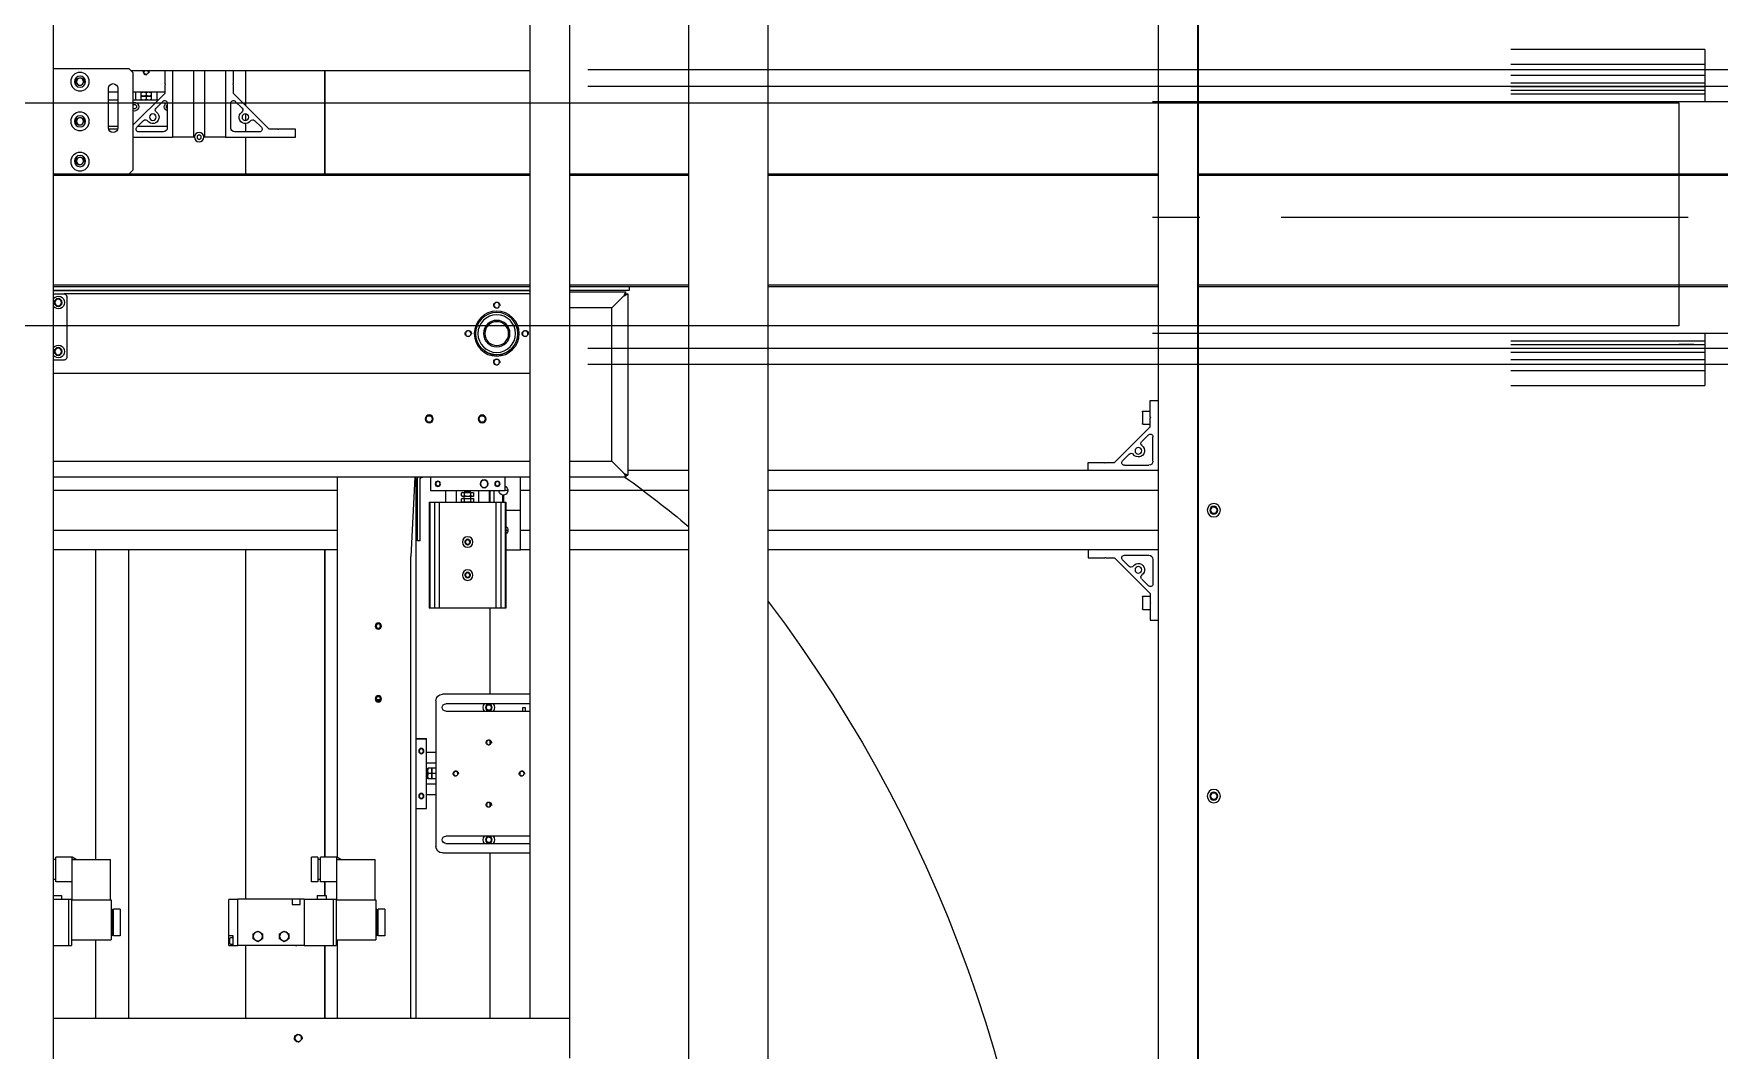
# Model space of a CAD drawing. Header units: millimetres. Extents: x -1052 to 3351, y 0 to 2015.
# Drawn here: x -214.73 to -195.89, y 1726.64 to 1738 of the extents above; entities that cross this region are included whole.
import ezdxf

# ---------------------------------------------------------------- set-up
doc = ezdxf.new("R2010")
doc.units = ezdxf.units.MM
doc.linetypes.add('CENTER', pattern=[2, 1.25, -0.25, 0.25, -0.25])
for name, color, linetype, lineweight in [('85DTD-20SOLIDLINE！实线层', 7, 'Continuous', 18), ('85DTD-21SOLIDLINE！实线层', 7, 'Continuous', 18), ('_-J_NJSOLIDLINE！实线层', 7, 'Continuous', 18), ('_4V210-08_BY_SOLIDLINE！实线层', 7, 'Continuous', 18), ('_SC-40X50__0___C_1SOLIDLINE！实线层', 7, 'Continuous', 18), ('_TN16-30_-_30_BSOLIDLINE！实线层', 7, 'Continuous', 18), ('_TN16-30_FPSOLIDLINE！实线层', 7, 'Continuous', 18), ('_TN16-50_-_50_BSOLIDLINE！实线层', 7, 'Continuous', 18), ('_TN16-50_FPSOLIDLINE！实线层', 7, 'Continuous', 18), ('_TN20-150_-_150_BSOLIDLINE！实线层', 7, 'Continuous', 18), ('_TN20-150_FPSOLIDLINE！实线层', 7, 'Continuous', 18), ('_TR16-2020_BSOLIDLINE！实线层', 7, 'Continuous', 18), ('_TR16-20_FRSOLIDLINE！实线层', 7, 'Continuous', 18), ('AM_6', 2, 'Continuous', 35), ('AM_CL', 7, 'Continuous', 15), ('CPJG-A-2SOLIDLINE！实线层', 7, 'Continuous', 18), ('CPJG-A-3SOLIDLINE！实线层', 7, 'Continuous', 18), ('CWJG-C0-00000-1SOLIDLINE！实线层', 7, 'Continuous', 18), ('DBJXZT-12SOLIDLINE！实线层', 7, 'Continuous', 18), ('DBJXZT-13SOLIDLINE！实线层', 7, 'Continuous', 18), ('DBJXZT-8SOLIDLINE！实线层', 7, 'Continuous', 18), ('GB_P_6_60X30_L_8SOLIDLINE！实线层', 7, 'Continuous', 18), ('HCJ_RECTANGULAR_TUSOLIDLINE！实线层', 7, 'Continuous', 18), ('HCJ_SQUARE_TUBE_93SOLIDLINE！实线层', 7, 'Continuous', 18), ('HCJ_SQUARE_TUBE_94SOLIDLINE！实线层', 7, 'Continuous', 18), ('ISO4014-M4X25-5_6SOLIDLINE！实线层', 7, 'Continuous', 18), ('ISO4762-M4X25-8_8SOLIDLINE！实线层', 7, 'Continuous', 18), ('ISO4762-M5X8-8_8SOLIDLINE！实线层', 7, 'Continuous', 18), ('ISO4762-M6X10-8_8SOLIDLINE！实线层', 7, 'Continuous', 18), ('ISO4762-M6X12-8_8SOLIDLINE！实线层', 7, 'Continuous', 18), ('LMFL-20SOLIDLINE！实线层', 7, 'Continuous', 18), ('M8-B25SOLIDLINE！实线层', 7, 'Continuous', 18), ('QZDB-3-1BSOLIDLINE！实线层', 7, 'Continuous', 18), ('QZDBHC-1SOLIDLINE！实线层', 7, 'Continuous', 18), ('QZDBHC-2-7-1SOLIDLINE！实线层', 7, 'Continuous', 18), ('QZDBHC-2-7-2-ASOLIDLINE！实线层', 7, 'Continuous', 18), ('QZDBHC_02-2SOLIDLINE！实线层', 7, 'Continuous', 18), ('QZDBJ-DX-1SOLIDLINE！实线层', 7, 'Continuous', 18), ('QZDBJ-DX-2SOLIDLINE！实线层', 7, 'Continuous', 18), ('QZDBJ-DX-3SOLIDLINE！实线层', 7, 'Continuous', 18), ('QZDBJ-DX-4SOLIDLINE！实线层', 7, 'Continuous', 18), ('拦截胶-GK_1SOLIDLINE！实线层', 7, 'Continuous', 18), ('角铝53-53SOLIDLINE！实线层', 7, 'Continuous', 18)]:
    doc.layers.add(name, color=color, linetype=linetype, lineweight=lineweight)
doc.layers.add('@ New Renovation', color=7, linetype='Continuous')

# ---------------------------------------------------------------- blocks, each defined once
blk = doc.blocks.new('*X870')
at = {"layer": '85DTD-20SOLIDLINE！实线层', "color": 7, "linetype": 'Continuous'}
for p, q in [((-4661.1, -140.7), (-4661.1, 219.3)), ((-4578.1, -140.7), (-4578.1, 219.3)), ((-4661.1, -260.7), (-4661.1, -170.7)), ((-4578.1, -260.7), (-4578.1, -170.7)), ((-4661.1, -615.7), (-4661.1, -320.7)), ((-4578.1, -615.7), (-4578.1, -320.7)), ((-4661.1, -1616.2), (-4661.1, -645.7)), ((-4578.1, -1616.2), (-4578.1, -645.7))]:
    blk.add_line(p, q, dxfattribs=at)
at = {"layer": '85DTD-21SOLIDLINE！实线层', "color": 7, "linetype": 'Continuous'}
for p, q in [((-4662.1, -140.7), (-4662.1, 162.3)), ((-4662.1, -260.7), (-4662.1, -170.7)), ((-4577.1, -215.7), (-4577.1, -260.7)), ((-4662.1, -615.7), (-4662.1, -320.7)), ((-4577.1, -320.7), (-4577.1, -615.7)), ((-4662.1, -1295.7), (-4662.1, -645.7)), ((-4577.1, -645.7), (-4577.1, -1295.7))]:
    blk.add_line(p, q, dxfattribs=at)
at = {"layer": '@ New Renovation', "color": 0, "linetype": 'Continuous'}
for p, q in [((-4423.1, 4.8), (-4423.1, 219.3)), ((-4393.1, 219.3), (-4393.1, 4.8)), ((-4423.1, -260.7), (-4423.1, -170.7)), ((-4393.1, -170.7), (-4393.1, -260.7)), ((-4423.1, -615.7), (-4423.1, -320.7)), ((-4393.1, -320.7), (-4393.1, -615.7))]:
    blk.add_line(p, q, dxfattribs=at)
for centre, radius, start, end in [((-3809.1, 234.3), 767.6, 215.6061, 220.1649), ((-3707.6, 511.8), 1045.1, 232.8141, 306.1785)]:
    blk.add_arc(centre, radius, start, end, dxfattribs=at)
at = {"layer": '_-J_NJSOLIDLINE！实线层', "color": 7, "linetype": 'Continuous'}
for p, q in [((-4259.1, -135.2), (-4256.3, -135.2)), ((-4259.1, -135.2), (-4259.1, -137.2)), ((-4259.1, -137.2), (-4256.3, -137.2))]:
    blk.add_line(p, q, dxfattribs=at)
for centre, radius, start, end in [((-4739.1, 149.3), 2.25, 104.1877, 116.4077), ((-4740.1, 150), 1.5, 72.6013, 89.9916)]:
    blk.add_arc(centre, radius, start, end, dxfattribs=at)
at = {"layer": '_4V210-08_BY_SOLIDLINE！实线层', "color": 7, "linetype": 'Continuous'}
for p, q in [((-4127.3, 217.5), (-4145.9, 217.5)), ((-4145.9, 205.2), (-4145.9, 217.5)), ((-4144.1, 217.5), (-4144.1, 219.3)), ((-4129.1, 217.5), (-4129.1, 219.3)), ((-4127.3, 205.2), (-4127.3, 217.5)), ((-4117, 219.3), (-4117, 213.2)), ((-4114, 207.9), (-4114, 219.3)), ((-4079.2, 219.3), (-4079.2, 207.9)), ((-4113.6, 205.2), (-4145.9, 205.2)), ((-4144.1, 202.1), (-4145.9, 205.2)), ((-4144.1, 205.2), (-4144.1, 176.2)), ((-4117, 213.2), (-4114, 213.2)), ((-4114, 207.9), (-4079.2, 207.9)), ((-4113.9, 205.7), (-4113.9, 207.9)), ((-4113.9, 205.7), (-4079.3, 205.7)), ((-4113.6, 205.7), (-4113.6, 175.7)), ((-4083.4, 205.7), (-4083.4, 175.7)), ((-4079.3, 207.9), (-4079.3, 205.7)), ((-4113.6, 176.2), (-4144.1, 176.2)), ((-4113.6, 175.7), (-4083.4, 175.7)), ((-4106.6, 174.9), (-4106.6, 175.7)), ((-4106.6, 174.9), (-4086.6, 174.9)), ((-4086.6, 173.9), (-4106.6, 173.9)), ((-4106.6, 169), (-4106.6, 173.9)), ((-4106.6, 169), (-4086.6, 169)), ((-4104.1, 173.9), (-4104.1, 174.9)), ((-4089.1, 173.9), (-4089.1, 174.9)), ((-4086.6, 174.9), (-4086.6, 175.7)), ((-4086.6, 169), (-4086.6, 173.9)), ((-4079.1, 79.9), (-4114.1, 79.9)), ((-4114.1, 29.9), (-4114.1, 79.9)), ((-4079.2, 86.8), (-4114, 86.8)), ((-4114, 79.9), (-4114, 86.8)), ((-4086.6, 83.5), (-4086.6, 86.8)), ((-4079.2, 83.5), (-4086.6, 83.5)), ((-4085.3, 83.5), (-4085.3, 84.3)), ((-4080.5, 86), (-4084.7, 86)), ((-4079.9, 83.5), (-4079.9, 84.3)), ((-4079.2, 86.8), (-4079.2, 79.9)), ((-4079.1, 29.9), (-4079.1, 79.9)), ((-4114.1, 38.9), (-4110.1, 38.9)), ((-4110.1, 38.9), (-4110.1, 32.9)), ((-4110.1, 32.9), (-4114.1, 32.9)), ((-4114.1, 29.9), (-4079.1, 29.9)), ((-4114, 7.9), (-4114, 29.9)), ((-4079.2, 29.9), (-4079.2, 7.9)), ((-4079.1, 36.5), (-4079.1, 35.3)), ((-4127.3, 24.4), (-4145.9, 24.4)), ((-4145.9, 19.5), (-4145.9, 24.4)), ((-4145.9, 19.5), (-4127.3, 19.5)), ((-4127.3, 17.5), (-4145.9, 17.5)), ((-4145.9, 5.2), (-4145.9, 17.5)), ((-4144.1, 17.5), (-4144.1, 19.5)), ((-4129.1, 17.5), (-4129.1, 19.5)), ((-4127.3, 19.5), (-4127.3, 24.4)), ((-4127.3, 5.2), (-4127.3, 17.5)), ((-4117, 20), (-4114, 20)), ((-4117, 20), (-4117, 13.2)), ((-4117, 13.2), (-4114, 13.2)), ((-4113.6, 5.2), (-4145.9, 5.2)), ((-4144.1, 2.1), (-4145.9, 5.2)), ((-4144.1, 5.2), (-4144.1, -23.8)), ((-4114, 7.9), (-4079.2, 7.9)), ((-4113.9, 5.7), (-4113.9, 7.9)), ((-4113.9, 5.7), (-4079.3, 5.7)), ((-4113.6, 5.7), (-4113.6, -24.3)), ((-4083.4, 5.7), (-4083.4, -24.3)), ((-4079.3, 7.9), (-4079.3, 5.7)), ((-4113.6, -23.8), (-4144.1, -23.8)), ((-4113.6, -24.3), (-4083.4, -24.3)), ((-4106.6, -25.1), (-4106.6, -24.3)), ((-4106.6, -25.1), (-4086.6, -25.1)), ((-4104.1, -26.1), (-4104.1, -25.1)), ((-4089.1, -26.1), (-4089.1, -25.1)), ((-4086.6, -25.1), (-4086.6, -24.3)), ((-4086.6, -26.1), (-4106.6, -26.1)), ((-4106.6, -31), (-4106.6, -26.1)), ((-4106.6, -31), (-4086.6, -31)), ((-4086.6, -31), (-4086.6, -26.1))]:
    blk.add_line(p, q, dxfattribs=at)
for start, end in [(140.9772, 180), (0, 39.0228)]:
    blk.add_arc((-4082.6, 84.3), 2.7, start, end, dxfattribs=at)
at = {"layer": '_SC-40X50__0___C_1SOLIDLINE！实线层', "color": 7, "linetype": 'Continuous'}
for p, q in [((-4571.6, 219.3), (-4571.6, 211.3)), ((-4521.6, 211.3), (-4521.6, 219.3)), ((-4569.6, 209.3), (-4523.6, 209.3))]:
    blk.add_line(p, q, dxfattribs=at)
for centre, radius in [((-4565.1, 215.8), 3), ((-4565.1, 215.8), 2.46), ((-4528.1, 215.8), 3), ((-4528.1, 215.8), 2.46)]:
    blk.add_circle(centre, radius, dxfattribs=at)
for centre, radius, start, end in [((-4565.1, 215.8), 4.75, 132.47, 47.5127), ((-4528.1, 215.8), 4.75, 132.47, 47.5127), ((-4569.6, 211.3), 2, 180, 270), ((-4523.6, 211.3), 2, 270, 0)]:
    blk.add_arc(centre, radius, start, end, dxfattribs=at)
at = {"layer": '_TN16-30_-_30_BSOLIDLINE！实线层', "color": 7, "linetype": 'Continuous'}
for p, q in [((-4205.1, -63.7), (-4213.1, -63.7)), ((-4213.1, -69.7), (-4213.1, -63.7)), ((-4211.1, -62.7), (-4211.6, -63.2)), ((-4206.6, -63.2), (-4211.6, -63.2)), ((-4211.6, -63.7), (-4211.6, -63.2)), ((-4207.1, -62.7), (-4206.6, -63.2)), ((-4206.6, -63.7), (-4206.6, -63.2)), ((-4205.1, -69.7), (-4205.1, -63.7)), ((-4205.1, -66.7), (-4213.1, -66.7)), ((-4209.1, -66.3), (-4209.1, -64.1)), ((-4209.1, -69.3), (-4209.1, -67.1))]:
    blk.add_line(p, q, dxfattribs=at)
for points in [[(-4211.1, -63.7), (-4211.8, -63.7), (-4212.4, -63.8), (-4213.1, -64.1)], [(-4209.1, -64.1), (-4209.7, -63.8), (-4210.4, -63.7), (-4211.1, -63.7)], [(-4207.1, -63.7), (-4207.8, -63.7), (-4208.4, -63.8), (-4209.1, -64.1)], [(-4205.1, -64.1), (-4205.7, -63.8), (-4206.4, -63.7), (-4207.1, -63.7)], [(-4213.1, -66.3), (-4212.4, -66.6), (-4211.8, -66.7), (-4211.1, -66.7)], [(-4211.1, -66.7), (-4211.8, -66.7), (-4212.4, -66.8), (-4213.1, -67.1)], [(-4213.1, -69.3), (-4212.4, -69.6), (-4211.8, -69.7), (-4211.1, -69.7)], [(-4211.1, -66.7), (-4210.4, -66.7), (-4209.7, -66.6), (-4209.1, -66.3)], [(-4209.1, -67.1), (-4209.7, -66.8), (-4210.4, -66.7), (-4211.1, -66.7)], [(-4211.1, -69.7), (-4210.4, -69.7), (-4209.7, -69.6), (-4209.1, -69.3)], [(-4209.1, -66.3), (-4208.4, -66.6), (-4207.8, -66.7), (-4207.1, -66.7)], [(-4207.1, -66.7), (-4207.8, -66.7), (-4208.4, -66.8), (-4209.1, -67.1)], [(-4209.1, -69.3), (-4208.4, -69.6), (-4207.8, -69.7), (-4207.1, -69.7)], [(-4207.1, -66.7), (-4206.4, -66.7), (-4205.7, -66.6), (-4205.1, -66.3)], [(-4205.1, -67.1), (-4205.7, -66.8), (-4206.4, -66.7), (-4207.1, -66.7)], [(-4207.1, -69.7), (-4206.4, -69.7), (-4205.7, -69.6), (-4205.1, -69.3)]]:
    blk.add_open_spline(points, degree=3, dxfattribs=at)
at = {"layer": '_TN16-30_FPSOLIDLINE！实线层', "color": 7, "linetype": 'Continuous'}
for p, q in [((-4235.6, -54.7), (-4235.6, -62.7)), ((-4182.6, -62.7), (-4235.6, -62.7)), ((-4182.8, -54.7), (-4235.4, -54.7)), ((-4235.4, -54.7), (-4235.4, -62.7)), ((-4225.1, -69.7), (-4225.1, -62.7)), ((-4217.1, -69.7), (-4217.1, -62.7)), ((-4201.1, -69.7), (-4201.1, -62.7)), ((-4193.1, -69.7), (-4193.1, -62.7)), ((-4182.8, -54.7), (-4182.8, -62.7)), ((-4182.6, -54.7), (-4182.6, -62.7))]:
    blk.add_line(p, q, dxfattribs=at)
for centre, radius in [((-4226.1, -58.7), 2), ((-4226.1, -58.7), 1.62), ((-4192.1, -58.7), 2), ((-4192.1, -58.7), 1.62)]:
    blk.add_circle(centre, radius, dxfattribs=at)
at = {"layer": '_TN16-50_-_50_BSOLIDLINE！实线层', "color": 7, "linetype": 'Continuous'}
for p, q in [((-4724, 153.3), (-4718.1, 153.3)), ((-4721.1, 145.3), (-4721.1, 153.3)), ((-4718.1, 145.3), (-4724.1, 145.3)), ((-4723.7, 149.3), (-4721.4, 149.3)), ((-4720.7, 149.3), (-4718.4, 149.3))]:
    blk.add_line(p, q, dxfattribs=at)
for centre, radius, start, end in [((-4718.2, 151.4), 5.87, 187.1713, 190.457), ((-4718.2, 147.2), 5.86, 169.5542, 172.8503)]:
    blk.add_arc(centre, radius, start, end, dxfattribs=at)
for points in [[(-4723.7, 153.3), (-4723.9, 152.8), (-4724, 152.2), (-4724.1, 151.6)], [(-4721.1, 151.3), (-4721.1, 152), (-4721.2, 152.7), (-4721.4, 153.3)], [(-4720.7, 153.3), (-4720.9, 152.7), (-4721.1, 152), (-4721.1, 151.3)], [(-4718.1, 151.3), (-4718.1, 152), (-4718.2, 152.7), (-4718.4, 153.3)], [(-4724.1, 147), (-4724, 146.4), (-4723.9, 145.8), (-4723.7, 145.3)], [(-4724, 150.3), (-4723.9, 150), (-4723.8, 149.6), (-4723.7, 149.3)], [(-4723.7, 149.3), (-4723.8, 149), (-4723.9, 148.6), (-4724, 148.3)], [(-4721.4, 149.3), (-4721.2, 149.9), (-4721.1, 150.6), (-4721.1, 151.3)], [(-4721.1, 147.3), (-4721.1, 148), (-4721.2, 148.7), (-4721.4, 149.3)], [(-4721.4, 145.3), (-4721.2, 145.9), (-4721.1, 146.6), (-4721.1, 147.3)], [(-4721.1, 151.3), (-4721.1, 150.6), (-4720.9, 149.9), (-4720.7, 149.3)], [(-4720.7, 149.3), (-4720.9, 148.7), (-4721.1, 148), (-4721.1, 147.3)], [(-4721.1, 147.3), (-4721.1, 146.6), (-4720.9, 145.9), (-4720.7, 145.3)], [(-4718.4, 149.3), (-4718.2, 149.9), (-4718.1, 150.6), (-4718.1, 151.3)], [(-4718.1, 147.3), (-4718.1, 148), (-4718.2, 148.7), (-4718.4, 149.3)], [(-4718.4, 145.3), (-4718.2, 145.9), (-4718.1, 146.6), (-4718.1, 147.3)]]:
    blk.add_open_spline(points, degree=3, dxfattribs=at)
at = {"layer": '_TN16-50_FPSOLIDLINE！实线层', "color": 7, "linetype": 'Continuous'}
for p, q in [((-4724.1, 157.3), (-4718.1, 157.3)), ((-4724.1, 141.3), (-4718.1, 141.3))]:
    blk.add_line(p, q, dxfattribs=at)
blk.add_arc((-4713.1, 132.3), 1.62, 38.1963, 141.8037, dxfattribs=at)
at = {"layer": '_TN20-150_-_150_BSOLIDLINE！实线层', "color": 7, "linetype": 'Continuous'}
blk.add_line((-4265.1, -24.7), (-4265.1, -27.7), dxfattribs=at)
at = {"layer": '_TN20-150_FPSOLIDLINE！实线层', "color": 7, "linetype": 'Continuous'}
for centre, radius in [((-4320.6, -26.2), 2), ((-4320.6, -26.2), 1.62), ((-4265.6, -26.2), 2), ((-4265.6, -26.2), 1.62)]:
    blk.add_circle(centre, radius, dxfattribs=at)
at = {"layer": '_TR16-2020_BSOLIDLINE！实线层', "color": 7, "linetype": 'Continuous'}
for p, q in [((-4414.1, -64.7), (-4334.1, -64.7)), ((-4414.1, -64.7), (-4414.1, -122.7)), ((-4414.1, -65.2), (-4334.1, -65.2)), ((-4334.1, -68.8), (-4414.1, -68.8)), ((-4414.1, -72.2), (-4334.1, -72.2)), ((-4334.1, -122.7), (-4334.1, -64.7)), ((-4421.6, -89.7), (-4421.2, -89.1)), ((-4418.9, -89.1), (-4421.2, -89.1)), ((-4418.6, -89.7), (-4418.9, -89.1)), ((-4417.1, -89.7), (-4416.7, -89.1)), ((-4414.4, -89.1), (-4416.7, -89.1)), ((-4414.1, -89.7), (-4414.4, -89.1)), ((-4423.1, -92), (-4422.6, -91.5)), ((-4423.1, -95.4), (-4422.6, -95.9)), ((-4421.6, -91.5), (-4422.6, -91.5)), ((-4422.6, -91.5), (-4422.6, -95.9)), ((-4421.6, -95.9), (-4422.6, -95.9)), ((-4421.6, -89.7), (-4421.6, -97.7)), ((-4421.6, -97.7), (-4421.2, -98.3)), ((-4418.9, -91.4), (-4421.2, -91.4)), ((-4418.9, -96), (-4421.2, -96)), ((-4418.9, -98.3), (-4421.2, -98.3)), ((-4418.6, -97.7), (-4418.9, -98.3)), ((-4418.6, -97.7), (-4418.6, -89.7)), ((-4417.1, -91.2), (-4418.6, -91.2)), ((-4417.1, -96.2), (-4418.6, -96.2)), ((-4417.1, -89.7), (-4417.1, -97.7)), ((-4417.1, -97.7), (-4416.7, -98.3)), ((-4414.4, -91.4), (-4416.7, -91.4)), ((-4414.4, -96), (-4416.7, -96)), ((-4414.4, -98.3), (-4416.7, -98.3)), ((-4414.1, -97.7), (-4414.4, -98.3)), ((-4334.1, -115.3), (-4414.1, -115.3)), ((-4414.1, -118.7), (-4334.1, -118.7)), ((-4414.1, -122.2), (-4334.1, -122.2)), ((-4414.1, -122.7), (-4334.1, -122.7))]:
    blk.add_line(p, q, dxfattribs=at)
for centre, radius in [((-4384.1, -93.7), 4), ((-4384.1, -93.7), 2.07), ((-4359.1, -93.7), 4), ((-4359.1, -93.7), 2.07)]:
    blk.add_circle(centre, radius, dxfattribs=at)
for points in [[(-4421.2, -89.1), (-4421.3, -89.3), (-4421.4, -89.5), (-4421.5, -89.7)], [(-4416.7, -89.1), (-4416.8, -89.3), (-4416.9, -89.5), (-4417, -89.7)], [(-4421.5, -89.7), (-4421.5, -89.9), (-4421.6, -90), (-4421.6, -90.2)], [(-4421.2, -91.4), (-4421.4, -92.1), (-4421.6, -92.9), (-4421.6, -93.7)], [(-4421.6, -93.7), (-4421.6, -94.5), (-4421.4, -95.3), (-4421.2, -96)], [(-4418.6, -93.7), (-4418.6, -92.9), (-4418.7, -92.1), (-4418.9, -91.4)], [(-4418.9, -96), (-4418.7, -95.3), (-4418.6, -94.5), (-4418.6, -93.7)], [(-4418.9, -98.3), (-4418.8, -98.1), (-4418.7, -97.9), (-4418.7, -97.7)], [(-4418.7, -97.7), (-4418.6, -97.6), (-4418.6, -97.4), (-4418.6, -97.2)], [(-4417, -89.7), (-4417, -89.9), (-4417.1, -90), (-4417.1, -90.2)], [(-4416.7, -91.4), (-4416.9, -92.1), (-4417.1, -92.9), (-4417.1, -93.7)], [(-4417.1, -93.7), (-4417.1, -94.5), (-4416.9, -95.3), (-4416.7, -96)], [(-4414.1, -93.7), (-4414.1, -92.9), (-4414.2, -92.1), (-4414.4, -91.4)], [(-4414.4, -96), (-4414.2, -95.3), (-4414.1, -94.5), (-4414.1, -93.7)], [(-4414.4, -98.3), (-4414.3, -98.1), (-4414.2, -97.9), (-4414.2, -97.7)], [(-4414.2, -97.7), (-4414.1, -97.6), (-4414.1, -97.4), (-4414.1, -97.2)]]:
    blk.add_open_spline(points, degree=3, dxfattribs=at)
for points, knots in [([(-4418.6, -90.2), (-4418.6, -89.9), (-4418.7, -89.5), (-4418.9, -89.2), (-4418.9, -89.1)], [0, 0, 0, 0, 0.899825, 1.220885, 1.220885, 1.220885, 1.220885]), ([(-4414.1, -90.2), (-4414.1, -89.9), (-4414.2, -89.5), (-4414.4, -89.2), (-4414.4, -89.1)], [0, 0, 0, 0, 0.899825, 1.220885, 1.220885, 1.220885, 1.220885]), ([(-4421.6, -90.2), (-4421.6, -90.5), (-4421.5, -90.9), (-4421.3, -91.3), (-4421.2, -91.4)], [0, 0, 0, 0, 0.899825, 1.220885, 1.220885, 1.220885, 1.220885]), ([(-4421.2, -96), (-4421.3, -96.1), (-4421.5, -96.5), (-4421.6, -96.9), (-4421.6, -97.2)], [0, 0, 0, 0, 0.321093, 1.220909, 1.220909, 1.220909, 1.220909]), ([(-4421.6, -97.2), (-4421.6, -97.5), (-4421.5, -97.9), (-4421.3, -98.2), (-4421.2, -98.3)], [0, 0, 0, 0, 0.899825, 1.220885, 1.220885, 1.220885, 1.220885]), ([(-4418.9, -91.4), (-4418.9, -91.3), (-4418.7, -90.9), (-4418.6, -90.5), (-4418.6, -90.2)], [0, 0, 0, 0, 0.321093, 1.220909, 1.220909, 1.220909, 1.220909]), ([(-4418.6, -97.2), (-4418.6, -96.9), (-4418.7, -96.5), (-4418.9, -96.1), (-4418.9, -96)], [0, 0, 0, 0, 0.899825, 1.220885, 1.220885, 1.220885, 1.220885]), ([(-4417.1, -90.2), (-4417.1, -90.5), (-4417, -90.9), (-4416.8, -91.3), (-4416.7, -91.4)], [0, 0, 0, 0, 0.899825, 1.220885, 1.220885, 1.220885, 1.220885]), ([(-4416.7, -96), (-4416.8, -96.1), (-4417, -96.5), (-4417.1, -96.9), (-4417.1, -97.2)], [0, 0, 0, 0, 0.321093, 1.220909, 1.220909, 1.220909, 1.220909]), ([(-4417.1, -97.2), (-4417.1, -97.5), (-4417, -97.9), (-4416.8, -98.2), (-4416.7, -98.3)], [0, 0, 0, 0, 0.899825, 1.220885, 1.220885, 1.220885, 1.220885]), ([(-4414.4, -91.4), (-4414.4, -91.3), (-4414.2, -90.9), (-4414.1, -90.5), (-4414.1, -90.2)], [0, 0, 0, 0, 0.321093, 1.220909, 1.220909, 1.220909, 1.220909]), ([(-4414.1, -97.2), (-4414.1, -96.9), (-4414.2, -96.5), (-4414.4, -96.1), (-4414.4, -96)], [0, 0, 0, 0, 0.899825, 1.220885, 1.220885, 1.220885, 1.220885])]:
    blk.add_open_spline(points, degree=3, knots=knots, dxfattribs=at)
at = {"layer": '_TR16-20_FRSOLIDLINE！实线层', "color": 7, "linetype": 'Continuous'}
for p, q in [((-4433.1, -65.7), (-4423.1, -65.7)), ((-4423.1, -65.7), (-4423.1, -121.7)), ((-4414.1, -77.2), (-4423.1, -77.2)), ((-4414.1, -85.2), (-4423.1, -85.2)), ((-4414.1, -102.2), (-4423.1, -102.2)), ((-4414.1, -110.2), (-4423.1, -110.2)), ((-4433.1, -121.7), (-4423.1, -121.7))]:
    blk.add_line(p, q, dxfattribs=at)
for centre, radius in [((-4428.1, -71.2), 2), ((-4428.1, -71.2), 1.62), ((-4428.1, -106.2), 3), ((-4428.1, -106.2), 2.75), ((-4428.1, -116.2), 2), ((-4428.1, -116.2), 1.62)]:
    blk.add_circle(centre, radius, dxfattribs=at)
at = {"layer": 'CPJG-A-2SOLIDLINE！实线层', "color": 7, "linetype": 'Continuous'}
for p, q in [((-4740.1, 129.3), (-4690.1, 129.3)), ((-4690.1, 112.8), (-4690.1, 129.3)), ((-4740.1, 113.5), (-4690.1, 113.5)), ((-4740.1, 105.1), (-4690.1, 105.1)), ((-4690.1, 89.3), (-4690.1, 105.8)), ((-4740.1, 89.3), (-4690.1, 89.3))]:
    blk.add_line(p, q, dxfattribs=at)
at = {"layer": 'CPJG-A-3SOLIDLINE！实线层', "color": 7, "linetype": 'Continuous'}
for p, q in [((-4724.1, 170.8), (-4724.1, 177.8)), ((-4724.1, 135.3), (-4724.1, 159.3))]:
    blk.add_line(p, q, dxfattribs=at)
at = {"layer": 'CPJG-A-3SOLIDLINE！实线层', "color": 3, "linetype": 'Continuous'}
for start, end in [(345, 120.0073), (239.9927, 285)]:
    blk.add_arc((-4739.1, 149.3), 2, start, end, dxfattribs=at)
at = {"layer": 'CPJG-A-3SOLIDLINE！实线层', "color": 7, "linetype": 'Continuous'}
blk.add_arc((-4739.1, 149.3), 1.65, 232.6019, 127.3981, dxfattribs=at)
at = {"layer": 'CWJG-C0-00000-1SOLIDLINE！实线层', "color": 7, "linetype": 'Continuous'}
blk.add_line((-4740.1, -140.7), (-4740.1, 160.4), dxfattribs=at)
at = {"layer": 'DBJXZT-12SOLIDLINE！实线层', "color": 7, "linetype": 'Continuous'}
for p, q in [((-4445.1, 219.3), (-4445.1, -140.7)), ((-4433.1, -140.7), (-4433.1, 219.3)), ((-4573.1, -170.7), (-4573.1, -213.2)), ((-4561.1, -202.7), (-4561.1, -170.7)), ((-4445.1, -170.7), (-4445.1, -202.7)), ((-4433.1, -213.2), (-4433.1, -170.7)), ((-4570.1, -211.7), (-4561.1, -202.7)), ((-4445.1, -202.7), (-4561.1, -202.7)), ((-4436.1, -211.7), (-4445.1, -202.7)), ((-4571.6, -212.5), (-4573.1, -213.2)), ((-4571.6, -212.5), (-4573.1, -213.2)), ((-4571.6, -213.2), (-4573.1, -213.2)), ((-4570.1, -211.7), (-4571.6, -213.2)), ((-4570.8, -213.2), (-4571.6, -214.7)), ((-4570.8, -213.2), (-4571.6, -214.7)), ((-4571.6, -213.2), (-4571.6, -214.7)), ((-4571.6, -214.7), (-4434.6, -214.7)), ((-4436.1, -211.7), (-4434.6, -213.2)), ((-4435.3, -213.2), (-4434.6, -214.7)), ((-4435.3, -213.2), (-4434.6, -214.7)), ((-4434.6, -212.5), (-4433.1, -213.2)), ((-4434.6, -212.5), (-4433.1, -213.2)), ((-4434.6, -213.2), (-4433.1, -213.2)), ((-4434.6, -213.2), (-4434.6, -214.7))]:
    blk.add_line(p, q, dxfattribs=at)
for points in [[(-4570.1, -211.7), (-4570.2, -211.8), (-4570.7, -212), (-4571.2, -212.3), (-4571.6, -212.5)], [(-4570.1, -211.7), (-4570.1, -211.8), (-4570.4, -212.3), (-4570.6, -212.8), (-4570.8, -213.2)], [(-4436.1, -211.7), (-4436, -211.8), (-4435.8, -212.3), (-4435.5, -212.8), (-4435.3, -213.2)], [(-4436.1, -211.7), (-4435.9, -211.8), (-4435.4, -212), (-4434.9, -212.3), (-4434.6, -212.5)]]:
    blk.add_open_spline(points, degree=3, knots=[0, 0, 0, 0, 0.451416, 1.678386, 1.678386, 1.678386, 1.678386], dxfattribs=at)
at = {"layer": 'DBJXZT-13SOLIDLINE！实线层', "color": 7, "linetype": 'Continuous'}
for p, q in [((-4385.1, -55.7), (-4431.1, -55.7)), ((-4385.1, -57.7), (-4431.1, -57.7)), ((-4385.1, -57.7), (-4385.1, -55.7))]:
    blk.add_line(p, q, dxfattribs=at)
for radius, end in [(4, 120), (2, 180)]:
    blk.add_arc((-4431.1, -59.7), radius, 90, end, dxfattribs=at)
at = {"layer": 'DBJXZT-8SOLIDLINE！实线层', "color": 7, "linetype": 'Continuous'}
for p, q in [((-4269.1, -140.7), (-4269.1, -74.7)), ((-4264.1, -69.7), (-4154.1, -69.7)), ((-4149.1, -74.7), (-4149.1, -140.7)), ((-4261.8, -140.7), (-4261.8, -77.2)), ((-4256.3, -77.2), (-4256.3, -140.7)), ((-4161.8, -140.7), (-4161.8, -77.2)), ((-4156.3, -77.2), (-4156.3, -140.7))]:
    blk.add_line(p, q, dxfattribs=at)
for centre in [(-4209.1, -84.7), (-4232.6, -109.7), (-4185.6, -109.7), (-4209.1, -134.7)]:
    blk.add_circle(centre, 1.65, dxfattribs=at)
for centre, radius, start, end in [((-4264.1, -74.7), 5, 90, 180), ((-4259.1, -77.2), 2.75, 0, 180), ((-4159.1, -77.2), 2.75, 0, 180), ((-4154.1, -74.7), 5, 0, 90)]:
    blk.add_arc(centre, radius, start, end, dxfattribs=at)
at = {"layer": 'DBJXZT-8SOLIDLINE！实线层', "color": 3, "linetype": 'Continuous'}
for centre in [(-4209.1, -84.7), (-4232.6, -109.7), (-4185.6, -109.7), (-4209.1, -134.7)]:
    blk.add_arc(centre, 2, 345, 285, dxfattribs=at)
at = {"layer": 'GB_P_6_60X30_L_8SOLIDLINE！实线层', "color": 7, "linetype": 'Continuous'}
for p, q in [((-4378.1, 4.8), (-4378.1, 219.3)), ((-4378.1, -140.7), (-4378.1, -133.7)), ((-4378.1, -260.7), (-4378.1, -170.7)), ((-4438.1, -260.7), (-4438.1, -214.7)), ((-4438.1, -615.7), (-4438.1, -320.7)), ((-4378.1, -615.7), (-4378.1, -320.7))]:
    blk.add_line(p, q, dxfattribs=at)
at = {"layer": 'GB_P_6_60X30_L_8SOLIDLINE！实线层', "color": 40, "linetype": 'Continuous'}
for p, q in [((-4423.1, -124.2), (-4423.1, -121.7)), ((-4393.1, -122.7), (-4393.1, -124.2)), ((-4423.1, -140.7), (-4423.1, -133.7)), ((-4393.1, -133.7), (-4393.1, -140.7))]:
    blk.add_line(p, q, dxfattribs=at)
at = {"layer": 'HCJ_RECTANGULAR_TUSOLIDLINE！实线层', "color": 7, "linetype": 'Continuous'}
for p, q in [((-4740.1, 74.3), (-4714.1, 74.3)), ((-4707.6, 74.3), (-4702.6, 74.3)), ((-4700.3, 74.3), (-4694.1, 74.3)), ((-4690.1, 74.3), (-4662.1, 74.3)), ((-4378.1, 74.3), (-4114.1, 74.3)), ((-4079.1, 74.3), (-4024.1, 74.3)), ((-4740.1, 14.3), (-4662.1, 14.3)), ((-4378.1, 14.3), (-4145.9, 14.3)), ((-4127.3, 14.3), (-4117, 14.3)), ((-4079.2, 14.3), (-4024.1, 14.3)), ((-5023.1, -140.7), (-4024.1, -140.7)), ((-5023.1, -170.7), (-4024.1, -170.7)), ((-5023.1, -260.7), (-3028.1, -260.7)), ((-5023.1, -320.7), (-3028.1, -320.7)), ((-5053.1, -615.7), (-3198.1, -615.7)), ((-5185.1, -645.7), (-3196.1, -645.7))]:
    blk.add_line(p, q, dxfattribs=at)
at = {"layer": 'HCJ_SQUARE_TUBE_93SOLIDLINE！实线层', "color": 7, "linetype": 'Continuous'}
blk.add_line((-3068.1, 219.3), (-5023.1, 219.3), dxfattribs=at)
at = {"layer": 'HCJ_SQUARE_TUBE_94SOLIDLINE！实线层', "color": 7, "linetype": 'Continuous'}
for q in [(-4024.1, 219.3), (-3994.1, -170.7)]:
    blk.add_line((-4024.1, -170.7), q, dxfattribs=at)
blk.add_circle((-4009.1, 34.3), 2.5, dxfattribs=at)
at = {"layer": 'HCJ_SQUARE_TUBE_94SOLIDLINE！实线层', "color": 3, "linetype": 'Continuous'}
blk.add_arc((-4009.1, 34.3), 3, 345, 285, dxfattribs=at)
at = {"layer": 'ISO4014-M4X25-5_6SOLIDLINE！实线层', "color": 7, "linetype": 'Continuous'}
for p, q in [((-4088.1, 68.4), (-4090.1, 64.9)), ((-4090.1, 64.9), (-4088.1, 61.4)), ((-4084.1, 68.4), (-4088.1, 68.4)), ((-4082, 64.9), (-4084.1, 68.4)), ((-4084.1, 61.4), (-4082, 64.9)), ((-4088.1, 61.4), (-4084.1, 61.4)), ((-4088.1, 48.4), (-4090.1, 44.9)), ((-4090.1, 44.9), (-4088.1, 41.4)), ((-4084.1, 48.4), (-4088.1, 48.4)), ((-4088.1, 41.4), (-4084.1, 41.4)), ((-4082, 44.9), (-4084.1, 48.4)), ((-4084.1, 41.4), (-4082, 44.9))]:
    blk.add_line(p, q, dxfattribs=at)
for centre in [(-4086.1, 64.9), (-4086.1, 44.9)]:
    blk.add_circle(centre, 3.5, dxfattribs=at)
at = {"layer": 'ISO4762-M4X25-8_8SOLIDLINE！实线层', "color": 7, "linetype": 'Continuous'}
for p, q in [((-4691.8, 109.3), (-4690.9, 110.8)), ((-4690.9, 107.8), (-4691.8, 109.3)), ((-4690.9, 110.8), (-4689.2, 110.8)), ((-4689.2, 107.8), (-4690.9, 107.8)), ((-4689.2, 110.8), (-4688.3, 109.3)), ((-4688.3, 109.3), (-4689.2, 107.8))]:
    blk.add_line(p, q, dxfattribs=at)
blk.add_circle((-4690.1, 109.3), 3.5, dxfattribs=at)
at = {"layer": 'ISO4762-M5X8-8_8SOLIDLINE！实线层', "color": 7, "linetype": 'Continuous'}
for centre, radius in [((-4259.1, -109.7), 2.5), ((-4259.1, -109.7), 2.1), ((-4159.1, -109.7), 2.5), ((-4159.1, -109.7), 2.1)]:
    blk.add_circle(centre, radius, dxfattribs=at)
for centre, start, end in [((-4259.1, -109.7), 49.6435, 130.3565), ((-4259.1, -109.7), 229.6435, 310.3565), ((-4159.1, -109.7), 49.6435, 130.3565), ((-4159.1, -109.7), 229.6435, 310.3565)]:
    blk.add_arc(centre, 4.25, start, end, dxfattribs=at)
at = {"layer": 'ISO4762-M5X8-8_8SOLIDLINE！实线层', "color": 3, "linetype": 'Continuous'}
for centre in [(-4259.1, -109.7), (-4159.1, -109.7)]:
    blk.add_arc(centre, 2.1, 345, 285, dxfattribs=at)
at = {"layer": 'ISO4762-M6X10-8_8SOLIDLINE！实线层', "color": 7, "linetype": 'Continuous'}
for p, q in [((-4483.1, -604.2), (-4483.1, -609.7)), ((-4482.6, -603.7), (-4473.6, -603.7)), ((-4478.4, -609.7), (-4477.7, -609.7)), ((-4473.1, -604.2), (-4473.1, -609.7)), ((-4343.1, -604.2), (-4343.1, -609.7)), ((-4342.6, -603.7), (-4333.6, -603.7)), ((-4338.4, -609.7), (-4337.7, -609.7)), ((-4333.1, -604.2), (-4333.1, -609.7))]:
    blk.add_line(p, q, dxfattribs=at)
for centre, radius in [((-4477.1, -64.7), 3), ((-4477.1, -64.7), 2.5), ((-4477.1, -104.7), 3), ((-4477.1, -104.7), 2.5)]:
    blk.add_circle(centre, radius, dxfattribs=at)
at = {"layer": 'ISO4762-M6X10-8_8SOLIDLINE！实线层', "color": 3, "linetype": 'Continuous'}
for centre in [(-4477.1, -64.7), (-4477.1, -104.7)]:
    blk.add_arc(centre, 2.5, 345, 285, dxfattribs=at)
at = {"layer": 'ISO4762-M6X10-8_8SOLIDLINE！实线层', "color": 7, "linetype": 'Continuous'}
for centre, start, end in [((-4482.6, -604.2), 90, 180), ((-4473.6, -604.2), 0, 90), ((-4342.6, -604.2), 90, 180), ((-4333.6, -604.2), 0, 90)]:
    blk.add_arc(centre, 0.5, start, end, dxfattribs=at)
at = {"layer": 'ISO4762-M6X12-8_8SOLIDLINE！实线层', "color": 7, "linetype": 'Continuous'}
for centre, radius in [((-4408.1, -657.7), 5), ((-4408.1, -657.7), 3), ((-4408.1, -657.7), 2.5), ((-4192.1, -657.7), 5), ((-4192.1, -657.7), 3), ((-4192.1, -657.7), 2.5)]:
    blk.add_circle(centre, radius, dxfattribs=at)
at = {"layer": 'ISO4762-M6X12-8_8SOLIDLINE！实线层', "color": 3, "linetype": 'Continuous'}
for centre in [(-4408.1, -657.7), (-4192.1, -657.7)]:
    blk.add_arc(centre, 2.5, 345, 285, dxfattribs=at)
at = {"layer": 'LMFL-20SOLIDLINE！实线层', "color": 7, "linetype": 'Continuous'}
for radius in [16, 14.2]:
    blk.add_circle((-4541.6, -115.7), radius, dxfattribs=at)
at = {"layer": 'M8-B25SOLIDLINE！实线层', "color": 7, "linetype": 'Continuous'}
for p, q in [((-4378.1, 187.7), (-4144.1, 187.7)), ((-4083.4, 187.7), (-4024.1, 187.7)), ((-4378.1, 162.7), (-4024.1, 162.7))]:
    blk.add_line(p, q, dxfattribs=at)
at = {"layer": 'QZDB-3-1BSOLIDLINE！实线层', "color": 7, "linetype": 'Continuous'}
for p, q in [((-4662.1, 14.2), (-4740.1, 14.2)), ((-4145.9, 14.2), (-4378.1, 14.2)), ((-4117, 14.2), (-4127.3, 14.2)), ((-4024.1, 14.2), (-4079.2, 14.2))]:
    blk.add_line(p, q, dxfattribs=at)
at = {"layer": 'QZDBHC-1SOLIDLINE！实线层', "color": 7, "linetype": 'Continuous'}
for p, q in [((-4433.1, -53.7), (-4373.1, -50.7)), ((-4024.1, -50.7), (-4373.1, -50.7)), ((-4024.1, -54.7), (-4433.1, -54.7)), ((-4414.1, -110.7), (-4423.1, -110.7)), ((-4269.1, -110.7), (-4334.1, -110.7)), ((-4231.3, -110.7), (-4233.9, -110.7)), ((-4184.3, -110.7), (-4186.9, -110.7)), ((-4024.1, -110.7), (-4149.1, -110.7))]:
    blk.add_line(p, q, dxfattribs=at)
for centre in [(-4384.1, -93.7), (-4359.1, -93.7)]:
    blk.add_circle(centre, 1.65, dxfattribs=at)
at = {"layer": 'QZDBHC-1SOLIDLINE！实线层', "color": 3, "linetype": 'Continuous'}
for centre in [(-4384.1, -93.7), (-4359.1, -93.7)]:
    blk.add_arc(centre, 2, 345, 285, dxfattribs=at)
at = {"layer": 'QZDBHC-2-7-1SOLIDLINE！实线层', "color": 7, "linetype": 'Continuous'}
for p, q in [((-4742, 219.3), (-4742, 162.3)), ((-4662, 162.3), (-4662, 219.3)), ((-4697, 177.8), (-4727, 177.8)), ((-4727, 170.8), (-4697, 170.8)), ((-4739, 159.3), (-4742, 162.3)), ((-4739, 159.3), (-4665, 159.3)), ((-4662, 162.3), (-4665, 159.3))]:
    blk.add_line(p, q, dxfattribs=at)
for centre, radius in [((-4732, 199.3), 7), ((-4702, 199.3), 7), ((-4671.5, 199.3), 7), ((-4732, 199.3), 4.25), ((-4702, 199.3), 4.25), ((-4672, 199.3), 4.25)]:
    blk.add_circle(centre, radius, dxfattribs=at)
for centre, start, end in [((-4727, 174.3), 90, 270), ((-4697, 174.3), 270, 90)]:
    blk.add_arc(centre, 3.5, start, end, dxfattribs=at)
at = {"layer": 'QZDBHC-2-7-2-ASOLIDLINE！实线层', "color": 7, "linetype": 'Continuous'}
for centre in [(-4732, 199.3), (-4702, 199.3), (-4672, 199.3)]:
    blk.add_circle(centre, 2.62, dxfattribs=at)
at = {"layer": 'QZDBHC-2-7-2-ASOLIDLINE！实线层', "color": 3, "linetype": 'Continuous'}
for centre in [(-4732, 199.3), (-4702, 199.3), (-4672, 199.3)]:
    blk.add_arc(centre, 3, 345, 285, dxfattribs=at)
at = {"layer": 'QZDBHC_02-2SOLIDLINE！实线层', "color": 7, "linetype": 'Continuous'}
for p, q in [((-4433.1, 4.8), (-4145.6, 4.8)), ((-4083.4, 4.8), (-4024.1, 4.8))]:
    blk.add_line(p, q, dxfattribs=at)
for centre in [(-4320.6, -26.2), (-4265.6, -26.2)]:
    blk.add_circle(centre, 2.4, dxfattribs=at)
at = {"layer": 'QZDBJ-DX-1SOLIDLINE！实线层', "color": 7, "linetype": 'Continuous'}
for p, q in [((-4511.6, 219.3), (-4511.6, -140.7)), ((-4571.6, -140.7), (-4571.6, 211.3))]:
    blk.add_line(p, q, dxfattribs=at)
for centre, radius in [((-4541.6, -115.7), 17), ((-4541.6, -94.2), 2.1), ((-4563.1, -115.7), 2.1), ((-4520.1, -115.7), 2.1), ((-4541.6, -137.2), 2.1)]:
    blk.add_circle(centre, radius, dxfattribs=at)
at = {"layer": 'QZDBJ-DX-1SOLIDLINE！实线层', "color": 3, "linetype": 'Continuous'}
for centre in [(-4541.6, -94.2), (-4563.1, -115.7), (-4520.1, -115.7), (-4541.6, -137.2)]:
    blk.add_arc(centre, 2.31, 345, 285, dxfattribs=at)
at = {"layer": 'QZDBJ-DX-1SOLIDLINE！实线层', "color": 7, "linetype": 'Continuous'}
blk.add_arc((-4541.6, -115.7), 16, 307.5, 97.4525, dxfattribs=at)
at = {"layer": 'QZDBJ-DX-2SOLIDLINE！实线层', "color": 7, "linetype": 'Continuous'}
for radius in [10, 9]:
    blk.add_circle((-4541.6, -115.7), radius, dxfattribs=at)
at = {"layer": 'QZDBJ-DX-3SOLIDLINE！实线层', "color": 7, "linetype": 'Continuous'}
blk.add_line((-4574.1, 219.3), (-4574.1, -140.7), dxfattribs=at)
at = {"layer": 'QZDBJ-DX-4SOLIDLINE！实线层', "color": 7, "linetype": 'Continuous'}
for p, q in [((-4577.1, 219.3), (-4577.1, -140.7)), ((-4574.1, -140.7), (-4574.1, 219.3)), ((-4577.1, -170.7), (-4577.1, -215.7)), ((-4574.1, -215.7), (-4574.1, -170.7)), ((-4577.1, -215.7), (-4574.1, -215.7))]:
    blk.add_line(p, q, dxfattribs=at)
at = {"layer": '拦截胶-GK_1SOLIDLINE！实线层', "color": 7, "linetype": 'Continuous'}
for p, q in [((-4718.1, 170.8), (-4718.1, 177.8)), ((-4698.1, 170.8), (-4698.1, 177.8)), ((-4718.1, 140.3), (-4718.1, 159.3)), ((-4698.1, 133.3), (-4698.1, 155.8))]:
    blk.add_line(p, q, dxfattribs=at)
for centre, radius, start, end in [((-4713.1, 158.3), 3.36, 162.6658, 17.3364), ((-4713.1, 158.3), 1.7, 143.8634, 36.1366), ((-4713.1, 132.3), 3.36, 17.3364, 161.3192), ((-4713.1, 132.3), 1.7, 36.1366, 143.8634)]:
    blk.add_arc(centre, radius, start, end, dxfattribs=at)
at = {"layer": '角铝53-53SOLIDLINE！实线层', "color": 7, "linetype": 'Continuous'}
for p, q in [((-4696.1, 170.9), (-4696.1, 177.7)), ((-4723.1, 135.3), (-4699.1, 159.3)), ((-4697.5, 156.4), (-4702.6, 151.2)), ((-4694.1, 136.3), (-4694.1, 154.9)), ((-4690.1, 159.3), (-4690.1, 129.3)), ((-4712, 141.8), (-4717.1, 136.7)), ((-4740.1, 135.3), (-4730.4, 135.3)), ((-4729.7, 135.3), (-4723.1, 135.3)), ((-4715.7, 133.3), (-4697.1, 133.3)), ((-4690.1, 89.3), (-4690.1, 36.3)), ((-4730.4, 83.3), (-4740.1, 83.3)), ((-4723.1, 83.3), (-4729.7, 83.3)), ((-4696.1, 56.3), (-4723.1, 83.3)), ((-4717.1, 81.9), (-4712, 76.8)), ((-4697.1, 85.3), (-4715.7, 85.3)), ((-4694.1, 63.6), (-4694.1, 82.3)), ((-4702.6, 67.4), (-4697.5, 62.2)), ((-4696.1, 49.6), (-4696.1, 56.3)), ((-4696.1, 36.3), (-4696.1, 48.9)), ((-4690.1, 36.3), (-4696.1, 36.3)), ((-4414.1, -113.7), (-4423.1, -113.7)), ((-4414.1, -120.4), (-4419.6, -120.4)), ((-4414.1, -121.1), (-4419.6, -121.1)), ((-4408.1, -122.7), (-4408.1, -133.7)), ((-4408.1, -122.7), (-4408.1, -133.7)), ((-4378.1, -122.7), (-4378.1, -133.7)), ((-4408.1, -133.7), (-4433.1, -133.7)), ((-4378.1, -133.7), (-4408.1, -133.7)), ((-4438.1, -562.7), (-4444.1, -562.7)), ((-4444.1, -562.7), (-4444.1, -575.4)), ((-4438.1, -615.7), (-4438.1, -562.7)), ((-4378.1, -562.7), (-4372.1, -562.7)), ((-4378.1, -615.7), (-4378.1, -562.7)), ((-4372.1, -562.7), (-4372.1, -575.4)), ((-4444.1, -582.7), (-4471.1, -609.7)), ((-4444.1, -576.1), (-4444.1, -582.7)), ((-4372.1, -576.1), (-4372.1, -582.7)), ((-4372.1, -582.7), (-4345.1, -609.7)), ((-4450.6, -593.8), (-4445.5, -588.6)), ((-4442.1, -590.1), (-4442.1, -608.7)), ((-4374.1, -590.1), (-4374.1, -608.7)), ((-4365.5, -593.8), (-4370.7, -588.6)), ((-4478.4, -609.7), (-4491.1, -609.7)), ((-4491.1, -609.7), (-4491.1, -615.7)), ((-4471.1, -609.7), (-4477.7, -609.7)), ((-4465.1, -608.3), (-4460, -603.2)), ((-4351, -608.3), (-4356.1, -603.2)), ((-4345.1, -609.7), (-4338.4, -609.7)), ((-4337.7, -609.7), (-4325.1, -609.7)), ((-4325.1, -609.7), (-4325.1, -615.7)), ((-4445.1, -611.7), (-4463.7, -611.7)), ((-4371.1, -611.7), (-4352.4, -611.7))]:
    blk.add_line(p, q, dxfattribs=at)
for centre in [(-4705.1, 144.3), (-4705.1, 74.3), (-4453.1, -600.7), (-4363.1, -600.7)]:
    blk.add_circle(centre, 2.5, dxfattribs=at)
for centre, radius, start, end in [((-4696.1, 154.9), 2, 0, 135), ((-4710.6, 140.4), 2, 35.071, 134.9997), ((-4705.1, 144.3), 4.75, 215.0704, 54.9296), ((-4701.2, 149.8), 2, 134.9999, 234.9299), ((-4730.1, 135.3), 0.35, 180, 0), ((-4715.7, 135.3), 2, 135, 270), ((-4697.1, 136.3), 3, 270, 0), ((-4730.1, 83.3), 0.35, 0, 180), ((-4715.7, 83.3), 2, 90, 225), ((-4710.6, 78.2), 2, 224.9999, 324.9299), ((-4705.1, 74.3), 4.75, 305.0704, 144.9296), ((-4697.1, 82.3), 3, 0, 90), ((-4701.2, 68.8), 2, 125.071, 224.9997), ((-4696.1, 63.6), 2, 225, 0), ((-4696.1, 49.3), 0.35, 270, 90), ((-4423.1, -120.7), 3.5, 196.6172, 90), ((-4393.1, -120.7), 3.5, 214.8763, 325.1237), ((-4444.1, -575.7), 0.35, 270, 90), ((-4372.1, -575.7), 0.35, 90, 270), ((-4453.1, -600.7), 4.75, 215.0704, 54.9296), ((-4449.2, -595.2), 2, 135.0003, 234.929), ((-4444.1, -590.1), 2, 0, 135), ((-4372.1, -590.1), 2, 45, 180), ((-4363.1, -600.7), 4.75, 125.0704, 324.9296), ((-4367, -595.2), 2, 305.071, 44.9997), ((-4478.1, -609.7), 0.35, 180, 0), ((-4463.7, -609.7), 2, 135, 270), ((-4458.6, -604.6), 2, 35.0701, 135.0001), ((-4445.1, -608.7), 3, 270, 0), ((-4371.1, -608.7), 3, 180, 270), ((-4357.6, -604.6), 2, 44.9999, 144.9299), ((-4352.4, -609.7), 2, 270, 45), ((-4338.1, -609.7), 0.35, 180, 0)]:
    blk.add_arc(centre, radius, start, end, dxfattribs=at)
blk = doc.blocks.new('1111')
at = {"layer": '@ New Renovation', "color": 0}
for p, q in [((743761.6, 32803.7), (742420.3, 32803.7)), ((743761.6, 32791.2), (742420.3, 32791.2)), ((743746, 32779.6), (742847.3, 32779.6)), ((743744.5, 32604.6), (742847.3, 32604.6)), ((743753.5, 32593.1), (742420.3, 32593.1)), ((743753.5, 32581.1), (742420.3, 32581.1))]:
    blk.add_line(p, q, dxfattribs=at)
at = {"layer": '@ New Renovation', "color": 0, "linetype": 'CENTER', "ltscale": 246.176804}
blk.add_line((743744.5, 32692.1), (742847.3, 32692.1), dxfattribs=at)
at = {"layer": '@ New Renovation', "color": 0, "lineweight": 15}
for points in [[(743264.7, 32819.1), (743118, 32819.1)], [(743264.7, 32819.1), (743264.7, 32779.6)], [(743264.7, 32807.9), (743118, 32807.9)], [(743264.7, 32799.4), (743118, 32799.4)], [(743264.7, 32793.7), (743118, 32793.7)], [(743264.7, 32790.9), (743118, 32790.9)], [(743264.7, 32788.1), (743118, 32788.1)], [(743264.7, 32785.3), (743118, 32785.3)], [(743264.7, 32604.6), (743264.7, 32565.1)], [(743118, 32599), (743264.7, 32599)], [(743118, 32596.2), (743264.7, 32596.2)], [(743118, 32593.3), (743264.7, 32593.3)], [(743256.3, 32596.2), (743245, 32596.2)], [(743118, 32590.5), (743264.7, 32590.5)], [(743118, 32584.9), (743264.7, 32584.9)], [(743118, 32576.4), (743264.7, 32576.4)], [(743118, 32565.1), (743264.7, 32565.1)]]:
    blk.add_lwpolyline(points, dxfattribs=at)
at = {"layer": '@ New Renovation', "color": 0}
blk.add_lwpolyline([(743245, 32610.4), (741190.5, 32610.4), (741190.5, 32778.9), (743245, 32778.9)], close=True, dxfattribs=at)
at = {"layer": '@ New Renovation', "color": 0, "xscale": -1.000000000000001, "rotation": 90}
blk.add_blockref('*X870', (742235.8, 28062.8), dxfattribs=at)

msp = doc.modelspace()

# ---------------------------------------------------------------- linework, layer by layer
at = {"layer": 'AM_6'}
msp.add_lwpolyline([(-231.3015, 1743.7372), (-201.7178, 1743.7372), (-201.7178, 1665.6364), (-231.3015, 1665.6364)], close=True, dxfattribs=at)

# ---------------------------------------------------------------- block references
at = {"layer": 'AM_CL', "xscale": 0.01479181789831161, "yscale": 0.01479181789831161, "zscale": 0.01479181789831161}
msp.add_blockref('1111', (-11190.2858, 1252.3689), dxfattribs=at)

doc.saveas('drawing.dxf')
